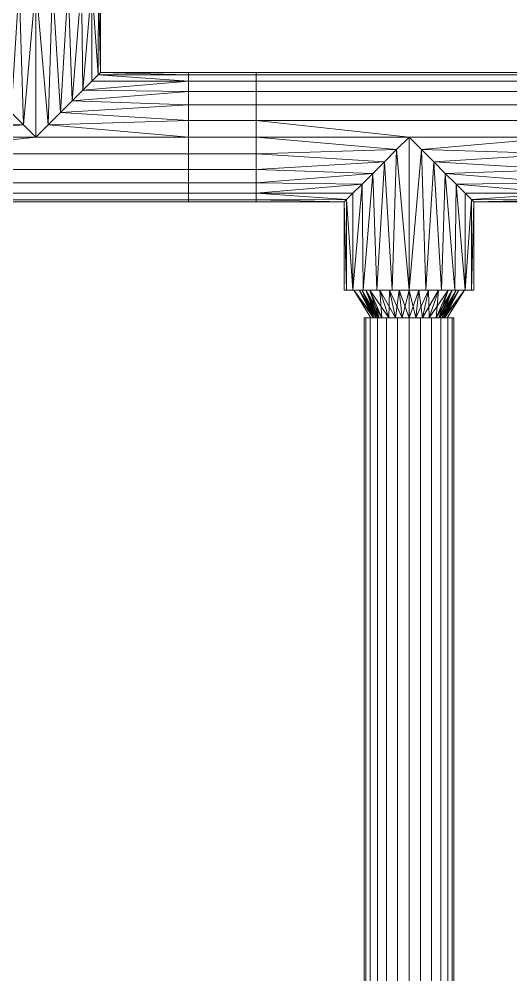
# Model space of a CAD drawing. Header units: inches. Extents: x -3326 to -59, y 8 to 1043.
# Drawn here: x -3158.81 to -3151.59, y 952.7 to 966.73 of the extents above; entities that cross this region are included whole.
import ezdxf

# ---------------------------------------------------------------- set-up
doc = ezdxf.new("R2010")
doc.units = ezdxf.units.IN
doc.header["$MEASUREMENT"] = 0
doc.layers.add('F-SPRN', color=10, linetype='Continuous', lineweight=9)
doc.layers.add('P-PIPE', color=10, linetype='Continuous', lineweight=9)

# ---------------------------------------------------------------- blocks, each defined once
blk = doc.blocks.new('Tee - Welded - Generic - Standard-1125979-05 - Fourth Level')
at = {"layer": 'P-PIPE'}
mesh = blk.add_polyface(dxfattribs=at)
corners = [(-2.244, -0.951), (-2.244, -0.918, 0.246), (-2.244, -0.823, 0.475), (-2.244, -0.672, 0.672), (-2.244, -0.475, 0.823), (-2.244, -0.246, 0.918), (-2.244, 0, 0.951), (-2.244, 0.246, 0.918), (-2.244, 0.475, 0.823), (-2.244, 0.672, 0.672), (-2.244, 0.823, 0.475), (-2.244, 0.918, 0.246), (-2.244, 0.951), (-2.244, 0.918, -0.246), (-2.244, 0.823, -0.475), (-2.244, 0.672, -0.672), (-2.244, 0.475, -0.823), (-2.244, 0.246, -0.918), (-2.244, 0, -0.951), (-2.244, -0.246, -0.918), (-2.244, -0.475, -0.823), (-2.244, -0.672, -0.672), (-2.244, -0.823, -0.475), (-2.244, -0.918, -0.246)]
mesh.append_faces([[corners[k] for k in face] for face in [(10, 0, 7, 9)]], dxfattribs={"vtx0": -1, "vtx1": -1, "vtx2": -1})
mesh.append_faces([[corners[k] for k in face] for face in [(13, 21, 0, 10)]], dxfattribs={"vtx0": -1, "vtx1": -1, "vtx2": -1, "vtx3": -1})
mesh.append_faces([[corners[k] for k in face] for face in [(13, 16, 20, 21), (5, 7, 0, 1)]], dxfattribs={"vtx0": -1, "vtx1": -1, "vtx3": -1})
mesh.append_faces([[corners[k] for k in face] for face in [(4, 5, 3)]], dxfattribs={"vtx1": -1})
mesh.append_faces([[corners[k] for k in face] for face in [(18, 19, 20), (22, 23, 0, 21), (7, 8, 9), (5, 6, 7)]], dxfattribs={"vtx2": -1})
mesh.append_faces([[corners[k] for k in face] for face in [(16, 17, 18, 20), (1, 2, 3, 5)]], dxfattribs={"vtx2": -1, "vtx3": -1})
mesh.append_faces([[corners[k] for k in face] for face in [(13, 14, 15, 16), (10, 11, 12, 13)]], dxfattribs={"vtx3": -1})
mesh = blk.add_polyface(dxfattribs=at)
corners = [(-2.244, 0.951), (-2.244, 0.918, 0.246), (-2.244, 0.823, 0.475), (-2.244, 0.672, 0.672), (-2.244, 0.475, 0.823), (-2.244, 0.246, 0.918), (-2.244, 0, 0.951), (-2.244, -0.246, 0.918), (-2.244, -0.475, 0.823), (-2.244, -0.672, 0.672), (-2.244, -0.823, 0.475), (-2.244, -0.918, 0.246), (-2.244, -0.951), (-0.951, -0.951), (-0.916, -0.916, 0.254), (-0.823, -0.823, 0.476), (-0.69, -0.69, 0.654), (-0.533, -0.533, 0.787), (-0.362, -0.362, 0.879), (-0.183, -0.183, 0.933), (0, 0, 0.951), (0.183, -0.183, 0.933), (0.362, -0.362, 0.879), (0.533, -0.533, 0.787), (0.69, -0.69, 0.654), (0.823, -0.823, 0.476), (0.916, -0.916, 0.254), (0.951, -0.951), (2.244, -0.951), (2.244, -0.918, 0.246), (2.244, -0.823, 0.475), (2.244, -0.672, 0.672), (2.244, -0.475, 0.823), (2.244, -0.246, 0.918), (2.244, 0, 0.951), (2.244, 0.246, 0.918), (2.244, 0.475, 0.823), (2.244, 0.672, 0.672), (2.244, 0.823, 0.475), (2.244, 0.918, 0.246), (2.244, 0.951)]
mesh.append_faces([[corners[k] for k in face] for face in [(13, 11, 12)]], dxfattribs={"vtx0": -1})
mesh.append_faces([[corners[k] for k in face] for face in [(27, 29, 26), (25, 30, 24), (11, 14, 10), (9, 17, 8), (16, 10, 15), (23, 32, 22), (21, 34, 20), (22, 33, 21), (33, 22, 32), (19, 7, 18), (7, 19, 6)]], dxfattribs={"vtx0": -1, "vtx1": -1})
mesh.append_faces([[corners[k] for k in face] for face in [(30, 25, 26), (24, 30, 31), (8, 17, 18), (21, 33, 34), (18, 7, 8), (20, 5, 6)]], dxfattribs={"vtx0": -1, "vtx2": -1})
mesh.append_faces([[corners[k] for k in face] for face in [(20, 34, 35, 5)]], dxfattribs={"vtx0": -1, "vtx2": -1, "vtx3": -1})
mesh.append_faces([[corners[k] for k in face] for face in [(28, 29, 27)]], dxfattribs={"vtx1": -1})
mesh.append_faces([[corners[k] for k in face] for face in [(29, 30, 26), (31, 32, 23), (23, 24, 31), (13, 14, 11), (14, 15, 10), (16, 17, 9), (9, 10, 16), (19, 20, 6)]], dxfattribs={"vtx1": -1, "vtx2": -1})
mesh.append_faces([[corners[k] for k in face] for face in [(38, 39, 1, 2), (36, 37, 3, 4), (37, 38, 2, 3), (35, 36, 4, 5)]], dxfattribs={"vtx1": -1, "vtx3": -1})
mesh.append_faces([[corners[k] for k in face] for face in [(39, 40, 0, 1)]], dxfattribs={"vtx3": -1})
mesh = blk.add_polyface(dxfattribs=at)
corners = [(-2.244, -0.951), (-2.244, -0.918, -0.246), (-2.244, -0.823, -0.475), (-2.244, -0.672, -0.672), (-2.244, -0.475, -0.823), (-2.244, -0.246, -0.918), (-2.244, 0, -0.951), (-2.244, 0.246, -0.918), (-2.244, 0.475, -0.823), (-2.244, 0.672, -0.672), (-2.244, 0.823, -0.475), (-2.244, 0.918, -0.246), (-2.244, 0.951), (2.244, 0.951), (2.244, 0.918, -0.246), (2.244, 0.823, -0.475), (2.244, 0.672, -0.672), (2.244, 0.475, -0.823), (2.244, 0.246, -0.918), (2.244, 0, -0.951), (2.244, -0.246, -0.918), (2.244, -0.475, -0.823), (2.244, -0.672, -0.672), (2.244, -0.823, -0.475), (2.244, -0.918, -0.246), (2.244, -0.951), (0.951, -0.951), (0.916, -0.916, -0.254), (0.823, -0.823, -0.476), (0.69, -0.69, -0.654), (0.533, -0.533, -0.787), (0.362, -0.362, -0.879), (0.183, -0.183, -0.933), (0, 0, -0.951), (-0.183, -0.183, -0.933), (-0.362, -0.362, -0.879), (-0.533, -0.533, -0.787), (-0.69, -0.69, -0.654), (-0.823, -0.823, -0.476), (-0.916, -0.916, -0.254), (-0.951, -0.951)]
mesh.append_faces([[corners[k] for k in face] for face in [(1, 40, 0)]], dxfattribs={"vtx0": -1})
mesh.append_faces([[corners[k] for k in face] for face in [(33, 19, 32), (6, 34, 5), (32, 20, 31), (24, 27, 23), (27, 24, 26), (36, 4, 35), (3, 37, 2), (38, 2, 37), (21, 31, 20)]], dxfattribs={"vtx0": -1, "vtx1": -1})
mesh.append_faces([[corners[k] for k in face] for face in [(35, 4, 5), (6, 33, 34), (23, 28, 29), (29, 22, 23), (21, 30, 31), (23, 27, 28), (36, 3, 4), (3, 36, 37), (39, 1, 2)]], dxfattribs={"vtx0": -1, "vtx2": -1})
mesh.append_faces([[corners[k] for k in face] for face in [(19, 20, 32), (34, 35, 5), (6, 7, 33), (21, 22, 30), (29, 30, 22), (39, 40, 1), (38, 39, 2)]], dxfattribs={"vtx1": -1, "vtx2": -1})
mesh.append_faces([[corners[k] for k in face] for face in [(18, 19, 33, 7)]], dxfattribs={"vtx1": -1, "vtx2": -1, "vtx3": -1})
mesh.append_faces([[corners[k] for k in face] for face in [(15, 16, 9, 10), (14, 15, 10, 11), (16, 17, 8, 9), (17, 18, 7, 8)]], dxfattribs={"vtx1": -1, "vtx3": -1})
mesh.append_faces([[corners[k] for k in face] for face in [(12, 13, 14, 11), (24, 25, 26)]], dxfattribs={"vtx2": -1})
mesh = blk.add_polyface(dxfattribs=at)
corners = [(2.244, -0.951), (2.244, -0.918, -0.246), (2.244, -0.823, -0.475), (2.244, -0.672, -0.672), (2.244, -0.475, -0.823), (2.244, -0.246, -0.918), (2.244, 0, -0.951), (2.244, 0.246, -0.918), (2.244, 0.475, -0.823), (2.244, 0.672, -0.672), (2.244, 0.823, -0.475), (2.244, 0.918, -0.246), (2.244, 0.951), (2.244, 0.918, 0.246), (2.244, 0.823, 0.475), (2.244, 0.672, 0.672), (2.244, 0.475, 0.823), (2.244, 0.246, 0.918), (2.244, 0, 0.951), (2.244, -0.246, 0.918), (2.244, -0.475, 0.823), (2.244, -0.672, 0.672), (2.244, -0.823, 0.475), (2.244, -0.918, 0.246)]
mesh.append_faces([[corners[k] for k in face] for face in [(21, 19, 20)]], dxfattribs={"vtx0": -1})
mesh.append_faces([[corners[k] for k in face] for face in [(19, 23, 17, 18)]], dxfattribs={"vtx0": -1, "vtx1": -1})
mesh.append_faces([[corners[k] for k in face] for face in [(4, 8, 11, 3), (0, 3, 11, 23)]], dxfattribs={"vtx0": -1, "vtx1": -1, "vtx2": -1})
mesh.append_faces([[corners[k] for k in face] for face in [(11, 14, 17, 23)]], dxfattribs={"vtx0": -1, "vtx1": -1, "vtx2": -1, "vtx3": -1})
mesh.append_faces([[corners[k] for k in face] for face in [(9, 10, 11, 8), (4, 5, 6), (12, 13, 14, 11), (15, 16, 17, 14)]], dxfattribs={"vtx2": -1})
mesh.append_faces([[corners[k] for k in face] for face in [(6, 7, 8, 4), (21, 22, 23, 19)]], dxfattribs={"vtx2": -1, "vtx3": -1})
mesh.append_faces([[corners[k] for k in face] for face in [(0, 1, 2, 3)]], dxfattribs={"vtx3": -1})
mesh = blk.add_polyface(dxfattribs=at)
corners = [(-0.951, -2.244), (-0.918, -2.244, 0.246), (-0.823, -2.244, 0.475), (-0.672, -2.244, 0.672), (-0.475, -2.244, 0.823), (-0.246, -2.244, 0.918), (0, -2.244, 0.951), (0.246, -2.244, 0.918), (0.475, -2.244, 0.823), (0.672, -2.244, 0.672), (0.823, -2.244, 0.475), (0.918, -2.244, 0.246), (0.951, -2.244), (0.951, -0.951), (0.916, -0.916, 0.254), (0.823, -0.823, 0.476), (0.69, -0.69, 0.654), (0.533, -0.533, 0.787), (0.362, -0.362, 0.879), (0.183, -0.183, 0.933), (0, 0, 0.951), (-0.183, -0.183, 0.933), (-0.362, -0.362, 0.879), (-0.533, -0.533, 0.787), (-0.69, -0.69, 0.654), (-0.823, -0.823, 0.476), (-0.916, -0.916, 0.254), (-0.951, -0.951)]
mesh.append_faces([[corners[k] for k in face] for face in [(13, 11, 12)]], dxfattribs={"vtx0": -1})
mesh.append_faces([[corners[k] for k in face] for face in [(22, 5, 21), (24, 3, 23), (8, 18, 7), (17, 9, 16)]], dxfattribs={"vtx0": -1, "vtx1": -1})
mesh.append_faces([[corners[k] for k in face] for face in [(24, 2, 3), (26, 1, 2), (22, 4, 5), (6, 20, 21), (21, 5, 6), (19, 6, 7), (16, 9, 10), (17, 8, 9), (6, 19, 20)]], dxfattribs={"vtx0": -1, "vtx2": -1})
mesh.append_faces([[corners[k] for k in face] for face in [(26, 27, 1), (3, 4, 23), (25, 26, 2), (24, 25, 2), (22, 23, 4), (10, 11, 14), (18, 19, 7), (17, 18, 8), (13, 14, 11), (15, 16, 10), (14, 15, 10)]], dxfattribs={"vtx1": -1, "vtx2": -1})
mesh.append_faces([[corners[k] for k in face] for face in [(27, 0, 1)]], dxfattribs={"vtx2": -1})
mesh = blk.add_polyface(dxfattribs=at)
corners = [(0.951, -2.244), (0.918, -2.244, -0.246), (0.823, -2.244, -0.475), (0.672, -2.244, -0.672), (0.475, -2.244, -0.823), (0.246, -2.244, -0.918), (0, -2.244, -0.951), (-0.246, -2.244, -0.918), (-0.475, -2.244, -0.823), (-0.672, -2.244, -0.672), (-0.823, -2.244, -0.475), (-0.918, -2.244, -0.246), (-0.951, -2.244), (-0.951, -0.951), (-0.916, -0.916, -0.254), (-0.823, -0.823, -0.476), (-0.69, -0.69, -0.654), (-0.533, -0.533, -0.787), (-0.362, -0.362, -0.879), (-0.183, -0.183, -0.933), (0, 0, -0.951), (0.183, -0.183, -0.933), (0.362, -0.362, -0.879), (0.533, -0.533, -0.787), (0.69, -0.69, -0.654), (0.823, -0.823, -0.476), (0.916, -0.916, -0.254), (0.951, -0.951)]
mesh.append_faces([[corners[k] for k in face] for face in [(13, 11, 12)]], dxfattribs={"vtx0": -1})
mesh.append_faces([[corners[k] for k in face] for face in [(22, 5, 21), (24, 3, 23), (8, 18, 7), (17, 9, 16)]], dxfattribs={"vtx0": -1, "vtx1": -1})
mesh.append_faces([[corners[k] for k in face] for face in [(24, 2, 3), (26, 1, 2), (22, 4, 5), (6, 20, 21), (21, 5, 6), (19, 6, 7), (16, 9, 10), (17, 8, 9), (6, 19, 20)]], dxfattribs={"vtx0": -1, "vtx2": -1})
mesh.append_faces([[corners[k] for k in face] for face in [(0, 1, 27)]], dxfattribs={"vtx1": -1})
mesh.append_faces([[corners[k] for k in face] for face in [(26, 27, 1), (3, 4, 23), (25, 26, 2), (24, 25, 2), (22, 23, 4), (10, 11, 14), (18, 19, 7), (17, 18, 8), (13, 14, 11), (15, 16, 10), (14, 15, 10)]], dxfattribs={"vtx1": -1, "vtx2": -1})
mesh = blk.add_polyface(dxfattribs=at)
corners = [(-0.951, -2.244), (-0.918, -2.244, -0.246), (-0.823, -2.244, -0.475), (-0.672, -2.244, -0.672), (-0.475, -2.244, -0.823), (-0.246, -2.244, -0.918), (0, -2.244, -0.951), (0.246, -2.244, -0.918), (0.475, -2.244, -0.823), (0.672, -2.244, -0.672), (0.823, -2.244, -0.475), (0.918, -2.244, -0.246), (0.951, -2.244), (0.918, -2.244, 0.246), (0.823, -2.244, 0.475), (0.672, -2.244, 0.672), (0.475, -2.244, 0.823), (0.246, -2.244, 0.918), (0, -2.244, 0.951), (-0.246, -2.244, 0.918), (-0.475, -2.244, 0.823), (-0.672, -2.244, 0.672), (-0.823, -2.244, 0.475), (-0.918, -2.244, 0.246)]
mesh.append_faces([[corners[k] for k in face] for face in [(6, 4, 5), (21, 19, 20)]], dxfattribs={"vtx0": -1})
mesh.append_faces([[corners[k] for k in face] for face in [(23, 6, 11, 14), (23, 14, 17, 19)]], dxfattribs={"vtx0": -1, "vtx1": -1, "vtx2": -1, "vtx3": -1})
mesh.append_faces([[corners[k] for k in face] for face in [(6, 23, 3, 4)]], dxfattribs={"vtx0": -1, "vtx1": -1, "vtx3": -1})
mesh.append_faces([[corners[k] for k in face] for face in [(3, 23, 0)]], dxfattribs={"vtx0": -1, "vtx2": -1})
mesh.append_faces([[corners[k] for k in face] for face in [(16, 17, 14, 15)]], dxfattribs={"vtx1": -1})
mesh.append_faces([[corners[k] for k in face] for face in [(12, 13, 14, 11), (17, 18, 19)]], dxfattribs={"vtx2": -1})
mesh.append_faces([[corners[k] for k in face] for face in [(9, 10, 11, 6), (21, 22, 23, 19)]], dxfattribs={"vtx2": -1, "vtx3": -1})
mesh.append_faces([[corners[k] for k in face] for face in [(6, 7, 8, 9), (0, 1, 2, 3)]], dxfattribs={"vtx3": -1})
blk = doc.blocks.new('Transition - Generic - Plumbing-CW-1022941-05 - Fourth Level')
at = {"layer": 'P-PIPE'}
mesh = blk.add_polyface(dxfattribs=at)
corners = [(0, -0.813), (0, -0.575, 0.575), (0, 0, 0.813), (0, 0.575, 0.575), (0, 0.813), (0, 0.575, -0.575), (0, 0, -0.813), (0, -0.575, -0.575)]
mesh.append_faces([[corners[k] for k in face] for face in [(5, 3, 4)]], dxfattribs={"vtx0": -1})
mesh.append_faces([[corners[k] for k in face] for face in [(0, 3, 5, 6)]], dxfattribs={"vtx0": -1, "vtx1": -1, "vtx3": -1})
mesh.append_faces([[corners[k] for k in face] for face in [(2, 3, 0, 1), (7, 0, 6)]], dxfattribs={"vtx1": -1})
mesh = blk.add_polyface(dxfattribs=at)
corners = [(0, -0.813), (0, -0.575, -0.575), (0, 0, -0.813), (0, 0.575, -0.575), (0, 0.813), (0.406, 0.562), (0.406, 0.398, -0.398), (0.406, 0, -0.562), (0.406, -0.398, -0.398), (0.406, -0.562), (0.406, 0.452, -0.266), (0, 0.694, -0.287), (0, 0.733, -0.192), (0, 0.287, -0.694), (0.406, 0.199, -0.48), (0.406, 0.099, -0.521), (0.406, -0.48, -0.199), (0, -0.694, -0.287), (0, -0.634, -0.431), (0.406, -0.199, -0.48), (0, -0.287, -0.694), (0, -0.144, -0.753), (0, 0.634, -0.431), (0.406, 0.507, -0.133), (0, 0.431, -0.634), (0.406, 0.298, -0.439), (0, 0.144, -0.753), (0, -0.733, -0.192), (0.406, -0.521, -0.099), (0.406, -0.439, -0.298), (0, -0.431, -0.634), (0.406, -0.298, -0.439), (0.406, -0.099, -0.521)]
mesh.append_faces([[corners[k] for k in face] for face in [(23, 4, 5)]], dxfattribs={"vtx0": -1})
mesh.append_faces([[corners[k] for k in face] for face in [(4, 23, 12), (14, 24, 25), (6, 22, 10), (13, 15, 26), (29, 1, 8), (16, 18, 29), (1, 29, 18), (19, 21, 32), (7, 26, 15), (2, 32, 21), (22, 6, 3), (10, 11, 23), (3, 25, 24), (15, 13, 14), (18, 16, 17), (20, 31, 30), (21, 19, 20)]], dxfattribs={"vtx0": -1, "vtx1": -1})
mesh.append_faces([[corners[k] for k in face] for face in [(14, 13, 24), (7, 2, 26), (3, 6, 25), (23, 11, 12), (2, 7, 32), (27, 16, 28), (8, 1, 30)]], dxfattribs={"vtx0": -1, "vtx2": -1})
mesh.append_faces([[corners[k] for k in face] for face in [(9, 0, 28)]], dxfattribs={"vtx1": -1})
mesh.append_faces([[corners[k] for k in face] for face in [(27, 17, 16), (19, 31, 20), (31, 8, 30), (22, 11, 10), (0, 27, 28)]], dxfattribs={"vtx1": -1, "vtx2": -1})
mesh = blk.add_polyface(dxfattribs=at)
corners = [(0, 0.813), (0, 0.575, 0.575), (0, 0, 0.813), (0, -0.575, 0.575), (0, -0.813), (0.406, -0.562), (0.406, -0.398, 0.398), (0.406, 0, 0.562), (0.406, 0.398, 0.398), (0.406, 0.562), (0.406, -0.452, 0.266), (0, -0.694, 0.287), (0, -0.733, 0.192), (0, -0.287, 0.694), (0.406, -0.199, 0.48), (0.406, -0.099, 0.521), (0.406, 0.48, 0.199), (0, 0.694, 0.287), (0, 0.634, 0.431), (0.406, 0.199, 0.48), (0, 0.287, 0.694), (0, 0.144, 0.753), (0, -0.634, 0.431), (0.406, -0.507, 0.133), (0, -0.431, 0.634), (0.406, -0.298, 0.439), (0, -0.144, 0.753), (0, 0.733, 0.192), (0.406, 0.521, 0.099), (0.406, 0.439, 0.298), (0, 0.431, 0.634), (0.406, 0.298, 0.439), (0.406, 0.099, 0.521)]
mesh.append_faces([[corners[k] for k in face] for face in [(23, 4, 5)]], dxfattribs={"vtx0": -1})
mesh.append_faces([[corners[k] for k in face] for face in [(4, 23, 12), (14, 24, 25), (6, 22, 10), (13, 15, 26), (29, 1, 8), (16, 18, 29), (1, 29, 18), (19, 21, 32), (7, 26, 15), (2, 32, 21), (22, 6, 3), (10, 11, 23), (3, 25, 24), (15, 13, 14), (18, 16, 17), (20, 31, 30), (21, 19, 20)]], dxfattribs={"vtx0": -1, "vtx1": -1})
mesh.append_faces([[corners[k] for k in face] for face in [(14, 13, 24), (7, 2, 26), (3, 6, 25), (23, 11, 12), (2, 7, 32), (27, 16, 28), (8, 1, 30)]], dxfattribs={"vtx0": -1, "vtx2": -1})
mesh.append_faces([[corners[k] for k in face] for face in [(9, 0, 28)]], dxfattribs={"vtx1": -1})
mesh.append_faces([[corners[k] for k in face] for face in [(27, 17, 16), (19, 31, 20), (31, 8, 30), (22, 11, 10), (0, 27, 28)]], dxfattribs={"vtx1": -1, "vtx2": -1})
mesh = blk.add_polyface(dxfattribs=at)
corners = [(0.406, -0.562), (0.406, -0.398, -0.398), (0.406, 0, -0.562), (0.406, 0.398, -0.398), (0.406, 0.562), (0.406, 0.398, 0.398), (0.406, 0, 0.562), (0.406, -0.398, 0.398)]
mesh.append_faces([[corners[k] for k in face] for face in [(4, 7, 1, 2)]], dxfattribs={"vtx0": -1, "vtx1": -1, "vtx3": -1})
mesh.append_faces([[corners[k] for k in face] for face in [(3, 4, 2)]], dxfattribs={"vtx1": -1})
mesh.append_faces([[corners[k] for k in face] for face in [(5, 6, 7, 4), (7, 0, 1)]], dxfattribs={"vtx2": -1})

msp = doc.modelspace()

# ---------------------------------------------------------------- linework, layer by layer
at = {"layer": 'F-SPRN', "color": 1}
for p, q in [((-3158.567, 967.244, 964), (-3158.567, 965, 964)), ((-3160.811, 965, 964), (-3156.323, 965, 964)), ((-3155.33, 965, 964), (-3156.323, 965, 964)), ((-3155.33, 965, 964), (-3156.323, 965, 964)), ((-3155.33, 965, 964), (-3150.842, 965, 964)), ((-3153.086, 962.756, 964), (-3153.086, 965, 964)), ((-3153.086, 962.756, 964), (-3153.086, 962.35, 964)), ((-3153.086, 962.35, 964), (-3153.086, 860.206, 964)), ((-3153.086, 962.35, 964), (-3153.086, 860.206, 964))]:
    msp.add_line(p, q, dxfattribs=at)

# ---------------------------------------------------------------- block references
at = {"layer": 'F-SPRN', "color": 1, "extrusion": (0, 0, -1), "rotation": 180}
msp.add_blockref('Tee - Welded - Generic - Standard-1125979-05 - Fourth Level', (3158.567, 965, -964), dxfattribs=at)
at = {"layer": 'F-SPRN', "color": 1}
msp.add_blockref('Tee - Welded - Generic - Standard-1125979-05 - Fourth Level', (-3153.086, 965, 964), dxfattribs=at)
at = {"layer": 'F-SPRN', "color": 1, "rotation": 270}
msp.add_blockref('Transition - Generic - Plumbing-CW-1022941-05 - Fourth Level', (-3153.086, 962.756, 964), dxfattribs=at)

# ---------------------------------------------------------------- meshes
at = {"layer": 'F-SPRN', "color": 1}
mesh = msp.add_polyface(dxfattribs=at)
corners = [(-3156.323, 965.95, 964), (-3156.323, 965.918, 963.754), (-3156.323, 965.823, 963.525), (-3156.323, 965.672, 963.328), (-3156.323, 965.475, 963.177), (-3156.323, 965.246, 963.082), (-3156.323, 965, 963.05), (-3156.323, 964.754, 963.082), (-3156.323, 964.525, 963.177), (-3156.323, 964.328, 963.328), (-3156.323, 964.177, 963.525), (-3156.323, 964.082, 963.754), (-3156.323, 964.05, 964), (-3156.323, 964.082, 964.246), (-3156.323, 964.177, 964.475), (-3156.323, 964.328, 964.672), (-3156.323, 964.525, 964.823), (-3156.323, 964.754, 964.918), (-3156.323, 965, 964.95), (-3156.323, 965.246, 964.918), (-3156.323, 965.475, 964.823), (-3156.323, 965.672, 964.672), (-3156.323, 965.823, 964.475), (-3156.323, 965.918, 964.246)]
mesh.append_faces([[corners[k] for k in face] for face in [(4, 1, 2, 3), (10, 7, 8, 9)]], dxfattribs={"vtx0": -1, "color": 1})
mesh.append_faces([[corners[k] for k in face] for face in [(7, 19, 5, 6), (23, 19, 22), (17, 13, 16)]], dxfattribs={"vtx0": -1, "vtx1": -1, "color": 1})
mesh.append_faces([[corners[k] for k in face] for face in [(5, 19, 1, 4), (11, 17, 7, 10)]], dxfattribs={"vtx0": -1, "vtx1": -1, "vtx2": -1, "color": 1})
mesh.append_faces([[corners[k] for k in face] for face in [(20, 21, 22, 19), (14, 15, 16, 13)]], dxfattribs={"vtx2": -1, "color": 1})
mesh.append_faces([[corners[k] for k in face] for face in [(23, 0, 1, 19), (11, 12, 13, 17), (17, 18, 19, 7)]], dxfattribs={"vtx2": -1, "vtx3": -1, "color": 1})
mesh = msp.add_polyface(dxfattribs=at)
corners = [(-3155.33, 965, 964.95), (-3155.33, 965.246, 964.918), (-3155.33, 965.475, 964.823), (-3155.33, 965.672, 964.672), (-3155.33, 965.823, 964.475), (-3155.33, 965.918, 964.246), (-3155.33, 965.95, 964), (-3156.323, 965.95, 964), (-3156.323, 965.918, 964.246), (-3156.323, 965.823, 964.475), (-3156.323, 965.672, 964.672), (-3156.323, 965.475, 964.823), (-3156.323, 965.246, 964.918), (-3156.323, 965, 964.95)]
mesh.append_faces([[corners[k] for k in face] for face in [(5, 8, 9, 4), (10, 3, 4, 9)]], dxfattribs={"vtx0": -1, "vtx2": -1, "color": 1})
mesh.append_faces([[corners[k] for k in face] for face in [(11, 12, 1, 2), (2, 3, 10, 11)]], dxfattribs={"vtx1": -1, "vtx3": -1, "color": 1})
mesh.append_faces([[corners[k] for k in face] for face in [(6, 7, 8, 5)]], dxfattribs={"vtx2": -1, "color": 1})
mesh.append_faces([[corners[k] for k in face] for face in [(12, 13, 0, 1)]], dxfattribs={"vtx3": -1, "color": 1})
mesh = msp.add_polyface(dxfattribs=at)
corners = [(-3155.33, 965.95, 964), (-3155.33, 965.918, 963.754), (-3155.33, 965.823, 963.525), (-3155.33, 965.672, 963.328), (-3155.33, 965.475, 963.177), (-3155.33, 965.246, 963.082), (-3155.33, 965, 963.05), (-3156.323, 965, 963.05), (-3156.323, 965.246, 963.082), (-3156.323, 965.475, 963.177), (-3156.323, 965.672, 963.328), (-3156.323, 965.823, 963.525), (-3156.323, 965.918, 963.754), (-3156.323, 965.95, 964)]
mesh.append_faces([[corners[k] for k in face] for face in [(1, 12, 13, 0)]], dxfattribs={"vtx0": -1, "color": 1})
mesh.append_faces([[corners[k] for k in face] for face in [(5, 8, 9, 4), (10, 3, 4, 9), (2, 11, 12, 1), (11, 2, 3, 10)]], dxfattribs={"vtx0": -1, "vtx2": -1, "color": 1})
mesh.append_faces([[corners[k] for k in face] for face in [(6, 7, 8, 5)]], dxfattribs={"vtx2": -1, "color": 1})
mesh = msp.add_polyface(dxfattribs=at)
corners = [(-3155.33, 965.95, 964), (-3155.33, 965.918, 964.246), (-3155.33, 965.823, 964.475), (-3155.33, 965.672, 964.672), (-3155.33, 965.475, 964.823), (-3155.33, 965.246, 964.918), (-3155.33, 965, 964.95), (-3155.33, 964.754, 964.918), (-3155.33, 964.525, 964.823), (-3155.33, 964.328, 964.672), (-3155.33, 964.177, 964.475), (-3155.33, 964.082, 964.246), (-3155.33, 964.05, 964), (-3155.33, 964.082, 963.754), (-3155.33, 964.177, 963.525), (-3155.33, 964.328, 963.328), (-3155.33, 964.525, 963.177), (-3155.33, 964.754, 963.082), (-3155.33, 965, 963.05), (-3155.33, 965.246, 963.082), (-3155.33, 965.475, 963.177), (-3155.33, 965.672, 963.328), (-3155.33, 965.823, 963.525), (-3155.33, 965.918, 963.754)]
mesh.append_faces([[corners[k] for k in face] for face in [(19, 5, 17, 18)]], dxfattribs={"vtx0": -1, "vtx1": -1, "color": 1})
mesh.append_faces([[corners[k] for k in face] for face in [(23, 5, 19, 20), (17, 7, 13, 14)]], dxfattribs={"vtx0": -1, "vtx1": -1, "vtx3": -1, "color": 1})
mesh.append_faces([[corners[k] for k in face] for face in [(5, 1, 2, 4), (11, 7, 8, 10)]], dxfattribs={"vtx0": -1, "vtx2": -1, "color": 1})
mesh.append_faces([[corners[k] for k in face] for face in [(22, 23, 20, 21), (3, 4, 2), (16, 17, 14, 15), (9, 10, 8)]], dxfattribs={"vtx1": -1, "color": 1})
mesh.append_faces([[corners[k] for k in face] for face in [(23, 0, 1, 5), (11, 12, 13, 7), (5, 6, 7, 17)]], dxfattribs={"vtx2": -1, "vtx3": -1, "color": 1})
mesh = msp.add_polyface(dxfattribs=at)
corners = [(-3155.33, 964.05, 964), (-3155.33, 964.082, 964.246), (-3155.33, 964.177, 964.475), (-3155.33, 964.328, 964.672), (-3155.33, 964.525, 964.823), (-3155.33, 964.754, 964.918), (-3155.33, 965, 964.95), (-3156.323, 965, 964.95), (-3156.323, 964.754, 964.918), (-3156.323, 964.525, 964.823), (-3156.323, 964.328, 964.672), (-3156.323, 964.177, 964.475), (-3156.323, 964.082, 964.246), (-3156.323, 964.05, 964)]
mesh.append_faces([[corners[k] for k in face] for face in [(5, 8, 9, 4), (10, 3, 4, 9), (11, 2, 3, 10)]], dxfattribs={"vtx0": -1, "vtx2": -1, "color": 1})
mesh.append_faces([[corners[k] for k in face] for face in [(11, 12, 1, 2)]], dxfattribs={"vtx1": -1, "vtx3": -1, "color": 1})
mesh.append_faces([[corners[k] for k in face] for face in [(6, 7, 8, 5)]], dxfattribs={"vtx2": -1, "color": 1})
mesh.append_faces([[corners[k] for k in face] for face in [(12, 13, 0, 1)]], dxfattribs={"vtx3": -1, "color": 1})
mesh = msp.add_polyface(dxfattribs=at)
corners = [(-3155.33, 965, 963.05), (-3155.33, 964.754, 963.082), (-3155.33, 964.525, 963.177), (-3155.33, 964.328, 963.328), (-3155.33, 964.177, 963.525), (-3155.33, 964.082, 963.754), (-3155.33, 964.05, 964), (-3156.323, 964.05, 964), (-3156.323, 964.082, 963.754), (-3156.323, 964.177, 963.525), (-3156.323, 964.328, 963.328), (-3156.323, 964.525, 963.177), (-3156.323, 964.754, 963.082), (-3156.323, 965, 963.05)]
mesh.append_faces([[corners[k] for k in face] for face in [(5, 8, 9, 4), (10, 3, 4, 9), (2, 11, 12, 1), (11, 2, 3, 10)]], dxfattribs={"vtx0": -1, "vtx2": -1, "color": 1})
mesh.append_faces([[corners[k] for k in face] for face in [(6, 7, 8, 5)]], dxfattribs={"vtx2": -1, "color": 1})
mesh.append_faces([[corners[k] for k in face] for face in [(12, 13, 0, 1)]], dxfattribs={"vtx3": -1, "color": 1})
mesh = msp.add_polyface(dxfattribs=at)
corners = [(-3153.744, 962.35, 964), (-3153.721, 962.35, 964.17), (-3153.656, 962.35, 964.329), (-3153.551, 962.35, 964.465), (-3153.415, 962.35, 964.569), (-3153.256, 962.35, 964.635), (-3153.086, 962.35, 964.657), (-3152.916, 962.35, 964.635), (-3152.758, 962.35, 964.569), (-3152.621, 962.35, 964.465), (-3152.517, 962.35, 964.329), (-3152.451, 962.35, 964.17), (-3152.429, 962.35, 964), (-3152.451, 962.35, 963.83), (-3152.517, 962.35, 963.671), (-3152.621, 962.35, 963.535), (-3152.758, 962.35, 963.431), (-3152.916, 962.35, 963.365), (-3153.086, 962.35, 963.342), (-3153.256, 962.35, 963.365), (-3153.415, 962.35, 963.431), (-3153.551, 962.35, 963.535), (-3153.656, 962.35, 963.671), (-3153.721, 962.35, 963.83)]
mesh.append_faces([[corners[k] for k in face] for face in [(18, 16, 17)]], dxfattribs={"vtx0": -1, "color": 1})
mesh.append_faces([[corners[k] for k in face] for face in [(11, 23, 1, 6), (18, 23, 13, 16)]], dxfattribs={"vtx0": -1, "vtx1": -1, "vtx2": -1, "vtx3": -1, "color": 1})
mesh.append_faces([[corners[k] for k in face] for face in [(1, 3, 4, 6)]], dxfattribs={"vtx0": -1, "vtx2": -1, "vtx3": -1, "color": 1})
mesh.append_faces([[corners[k] for k in face] for face in [(5, 6, 4), (2, 3, 1)]], dxfattribs={"vtx1": -1, "color": 1})
mesh.append_faces([[corners[k] for k in face] for face in [(23, 0, 1), (21, 22, 23, 20)]], dxfattribs={"vtx2": -1, "color": 1})
mesh.append_faces([[corners[k] for k in face] for face in [(6, 7, 8, 11), (18, 19, 20, 23), (11, 12, 13, 23)]], dxfattribs={"vtx2": -1, "vtx3": -1, "color": 1})
mesh.append_faces([[corners[k] for k in face] for face in [(8, 9, 10, 11), (13, 14, 15, 16)]], dxfattribs={"vtx3": -1, "color": 1})
mesh = msp.add_polyface(dxfattribs=at)
corners = [(-3153.086, 962.35, 964.657), (-3153.256, 962.35, 964.635), (-3153.415, 962.35, 964.569), (-3153.551, 962.35, 964.465), (-3153.656, 962.35, 964.329), (-3153.721, 962.35, 964.17), (-3153.744, 962.35, 964), (-3153.744, 860.206, 964), (-3153.721, 860.206, 964.17), (-3153.656, 860.206, 964.329), (-3153.551, 860.206, 964.465), (-3153.415, 860.206, 964.569), (-3153.256, 860.206, 964.635), (-3153.086, 860.206, 964.657)]
mesh.append_faces([[corners[k] for k in face] for face in [(8, 9, 4, 5), (3, 4, 9, 10), (11, 12, 1, 2), (2, 3, 10, 11)]], dxfattribs={"vtx1": -1, "vtx3": -1, "color": 1})
mesh.append_faces([[corners[k] for k in face] for face in [(6, 7, 8, 5)]], dxfattribs={"vtx2": -1, "color": 1})
mesh.append_faces([[corners[k] for k in face] for face in [(12, 13, 0, 1)]], dxfattribs={"vtx3": -1, "color": 1})
mesh = msp.add_polyface(dxfattribs=at)
corners = [(-3153.744, 962.35, 964), (-3153.721, 962.35, 963.83), (-3153.656, 962.35, 963.671), (-3153.551, 962.35, 963.535), (-3153.415, 962.35, 963.431), (-3153.256, 962.35, 963.365), (-3153.086, 962.35, 963.342), (-3153.086, 860.206, 963.342), (-3153.256, 860.206, 963.365), (-3153.415, 860.206, 963.431), (-3153.551, 860.206, 963.535), (-3153.656, 860.206, 963.671), (-3153.721, 860.206, 963.83), (-3153.744, 860.206, 964)]
mesh.append_faces([[corners[k] for k in face] for face in [(7, 8, 5, 6)]], dxfattribs={"vtx1": -1, "color": 1})
mesh.append_faces([[corners[k] for k in face] for face in [(8, 9, 4, 5), (3, 4, 9, 10), (11, 12, 1, 2), (2, 3, 10, 11)]], dxfattribs={"vtx1": -1, "vtx3": -1, "color": 1})
mesh.append_faces([[corners[k] for k in face] for face in [(12, 13, 0, 1)]], dxfattribs={"vtx3": -1, "color": 1})
mesh = msp.add_polyface(dxfattribs=at)
corners = [(-3152.429, 962.35, 964), (-3152.451, 962.35, 964.17), (-3152.517, 962.35, 964.329), (-3152.621, 962.35, 964.465), (-3152.758, 962.35, 964.569), (-3152.916, 962.35, 964.635), (-3153.086, 962.35, 964.657), (-3153.086, 860.206, 964.657), (-3152.916, 860.206, 964.635), (-3152.758, 860.206, 964.569), (-3152.621, 860.206, 964.465), (-3152.517, 860.206, 964.329), (-3152.451, 860.206, 964.17), (-3152.429, 860.206, 964)]
mesh.append_faces([[corners[k] for k in face] for face in [(7, 8, 5, 6)]], dxfattribs={"vtx1": -1, "color": 1})
mesh.append_faces([[corners[k] for k in face] for face in [(8, 9, 4, 5), (3, 4, 9, 10), (11, 12, 1, 2), (2, 3, 10, 11)]], dxfattribs={"vtx1": -1, "vtx3": -1, "color": 1})
mesh.append_faces([[corners[k] for k in face] for face in [(12, 13, 0, 1)]], dxfattribs={"vtx3": -1, "color": 1})
mesh = msp.add_polyface(dxfattribs=at)
corners = [(-3153.086, 962.35, 963.342), (-3152.916, 962.35, 963.365), (-3152.758, 962.35, 963.431), (-3152.621, 962.35, 963.535), (-3152.517, 962.35, 963.671), (-3152.451, 962.35, 963.83), (-3152.429, 962.35, 964), (-3152.429, 860.206, 964), (-3152.451, 860.206, 963.83), (-3152.517, 860.206, 963.671), (-3152.621, 860.206, 963.535), (-3152.758, 860.206, 963.431), (-3152.916, 860.206, 963.365), (-3153.086, 860.206, 963.342)]
mesh.append_faces([[corners[k] for k in face] for face in [(7, 8, 5, 6)]], dxfattribs={"vtx1": -1, "color": 1})
mesh.append_faces([[corners[k] for k in face] for face in [(8, 9, 4, 5), (3, 4, 9, 10), (11, 12, 1, 2), (2, 3, 10, 11)]], dxfattribs={"vtx1": -1, "vtx3": -1, "color": 1})
mesh.append_faces([[corners[k] for k in face] for face in [(12, 13, 0, 1)]], dxfattribs={"vtx3": -1, "color": 1})

doc.saveas('drawing.dxf')
